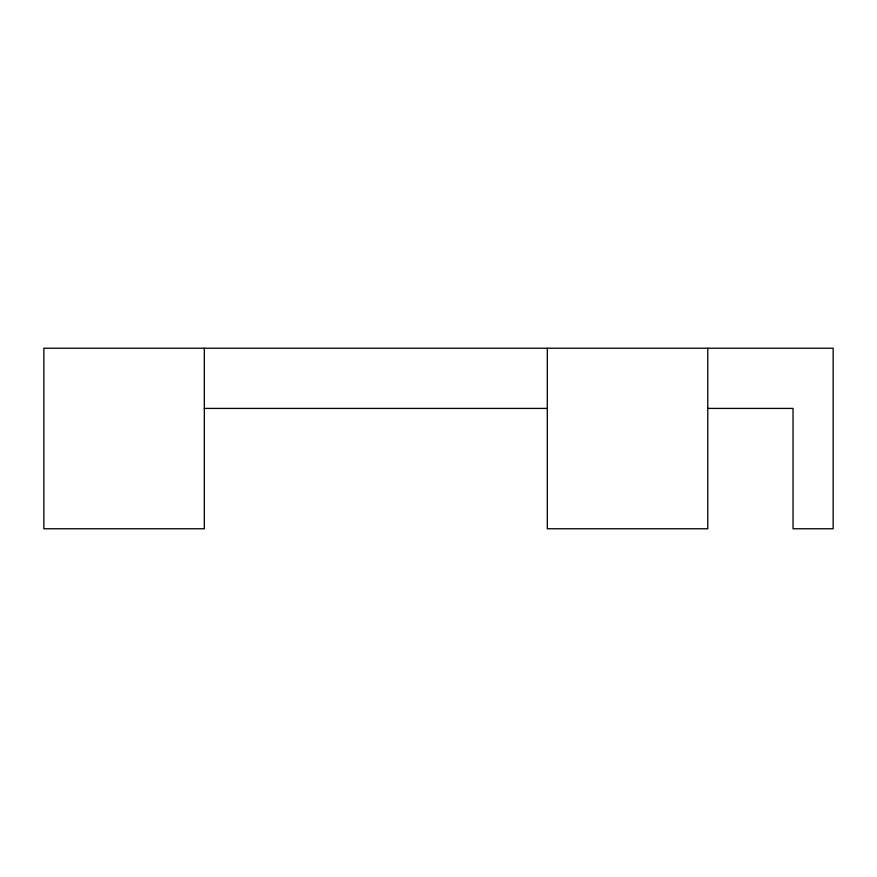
<?xml version="1.0" encoding="UTF-8"?>
<svg xmlns="http://www.w3.org/2000/svg" width="877" height="877" viewBox="0 0 877 877"><rect width="100%" height="100%" fill="white"/><g stroke="black" fill="none" stroke-linecap="round" stroke-linejoin="round"><path stroke-width="1.32" d="M204.319 408.408L547.314 408.408M707.783 408.408L793.038 408.408L793.038 528.765L833.15 528.765L833.15 348.235L43.85 348.235L43.85 528.765L204.319 528.765L204.319 348.235M707.783 348.235L707.783 528.765L547.314 528.765L547.314 348.235"/></g></svg>
